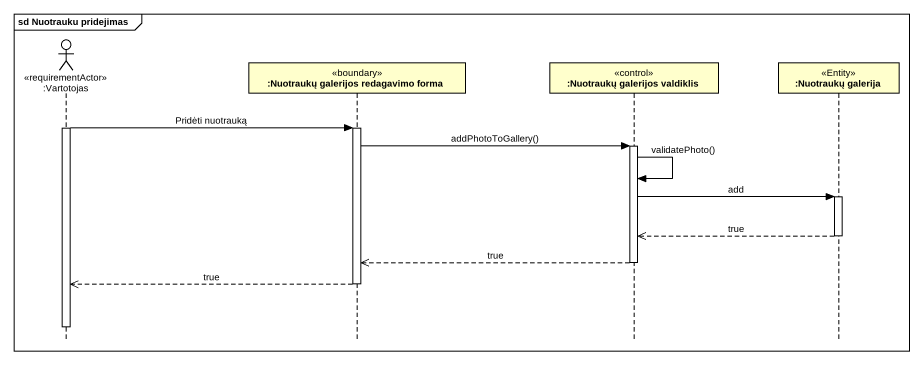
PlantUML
@startuml
mainframe sd Nuotrauku pridejimas
hide footbox
actor ":Vartotojas" as Vartotojas <<requirementActor>>
participant ":Nuotraukų galerijos redagavimo forma" as Nuotraukų_galerijos <<boundary>>
participant ":Nuotraukų galerijos valdiklis" as Nuotraukų_galerijos_2 <<control>>
participant ":Nuotraukų galerija" as Nuotraukų_galerija <<Entity>>

activate Vartotojas
Vartotojas -> Nuotraukų_galerijos : Pridėti nuotrauką
activate Nuotraukų_galerijos
Nuotraukų_galerijos -> Nuotraukų_galerijos_2 : addPhotoToGallery()
activate Nuotraukų_galerijos_2
Nuotraukų_galerijos_2 -> Nuotraukų_galerijos_2 : validatePhoto()
Nuotraukų_galerijos_2 -> Nuotraukų_galerija : add
activate Nuotraukų_galerija
Nuotraukų_galerija -->> Nuotraukų_galerijos_2 : true
deactivate Nuotraukų_galerija
Nuotraukų_galerijos_2 -->> Nuotraukų_galerijos : true
deactivate Nuotraukų_galerijos_2
Nuotraukų_galerijos -->> Vartotojas : true
deactivate Nuotraukų_galerijos
deactivate Vartotojas
@enduml
